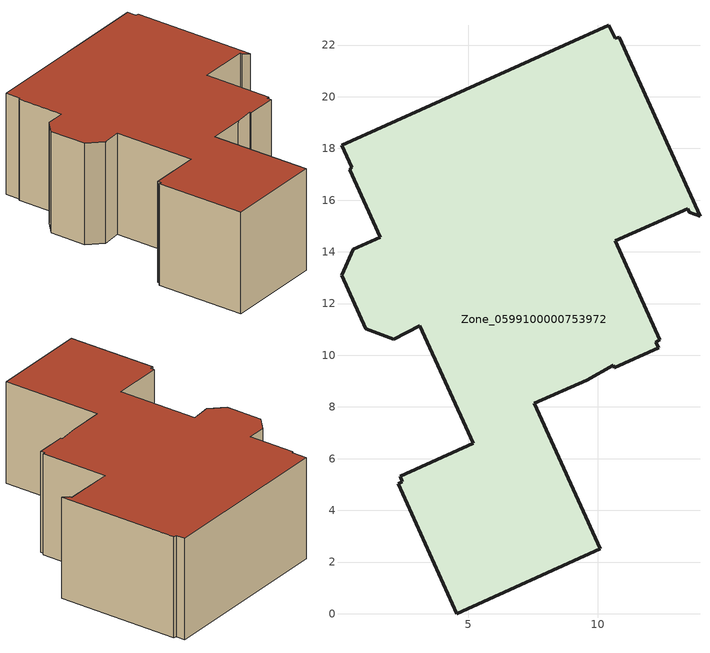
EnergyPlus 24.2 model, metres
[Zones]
Zone_0599100000753972
 floor ground (C_G): 0.54,14.1 1.58,14.57 0.41,17.18 0.48,17.27 0.11,18.13 10.43,22.77 10.67,22.26 10.84,22.3 13.96,15.37 13.54,15.53 13.48,15.67 10.67,14.42 12.39,10.59 12.24,10.51 12.35,10.28 10.65,9.52 10.61,9.61 9.58,9.04 7.55,8.14 10.1,2.51 4.55,0 2.28,5.02 2.44,5.11 2.36,5.32 5.18,6.59 3.12,11.15 2.1,10.62 1.02,11.03 0.09,13.11 z0
 wall outside (C_F): 1.58,14.57 0.54,14.1 0.09,13.11 1.02,11.03 2.1,10.62 3.12,11.15 5.18,6.59 2.36,5.32 2.44,5.11 2.28,5.02 4.55,0 10.1,2.51 7.55,8.14 9.58,9.04 10.61,9.61 10.65,9.52 12.35,10.28 12.24,10.51 12.39,10.59 10.67,14.42 13.48,15.67 13.54,15.53 13.96,15.37 10.84,22.3 10.67,22.26 10.43,22.77 0.11,18.13 0.48,17.27 0.41,17.18 1.58,14.57 z0:6.33
 roof outside (C_R): 10.61,9.61 10.65,9.52 12.35,10.28 12.24,10.51 12.39,10.59 10.67,14.42 13.48,15.67 13.54,15.53 13.96,15.37 10.84,22.3 10.67,22.26 10.43,22.77 0.11,18.13 0.48,17.27 0.41,17.18 1.58,14.57 0.54,14.1 0.09,13.11 1.02,11.03 2.1,10.62 3.12,11.15 5.18,6.59 2.36,5.32 2.44,5.11 2.28,5.02 4.55,0 10.1,2.51 7.55,8.14 9.58,9.04 z6.33
[BUILDING]
Pand.0599100000753972: North Axis=0; Terrain=City; Loads Convergence Tolerance Value=0.04; Temperature Convergence Tolerance Value=0.4; Solar Distribution=FullExterior; Maximum Number of Warmup Days=25; Minimum Number of Warmup Days=1
[Site:Location]
Rotterdam.The.Hague.AP_ZH_NLD Design_Conditions: Latitude=51.96; Longitude=4.45; Time Zone=1; Elevation=-4.5
[SITE:GROUNDTEMPERATURE:BUILDINGSURFACE]
18, 18, 18, 18, 18, 18, 18, 18, 18, 18, 18, 18
[MATERIAL] Thermal Absorptance=0.9; Solar Absorptance=0.7; Visible Absorptance=0.7
Name | Roughness | Thickness | Conductivity | Density | Specific Heat
G.D.2006-2014 | MediumSmooth | 0.15 | 0.06 | 540 | 1210
F.D.2006-2014 | Rough | 0.3 | 0.12 | 1920 | 840
R.D.2006-2014 | MediumRough | 0.2 | 0.08 | 1500 | 1000
[CONSTRUCTION]
C_G: G.D.2006-2014
C_F: F.D.2006-2014
C_R: R.D.2006-2014
[ZONE]
Zone_0599100000753972: Type=1; Multiplier=1; Ceiling Height=Autocalculate; Volume=Autocalculate; Floor Area=autocalculate; Part of Total Floor Area=Yes
[ZONEINFILTRATION:DESIGNFLOWRATE]
Infil_Zone_0599100000753972: Zone or ZoneList or Space or SpaceList=Zone_0599100000753972; Schedule=AlwaysOn; Design Flow Rate Calculation Method=Flow/Area; Flow Rate per Floor Area=0.0021; Constant Term Coefficient=1; Temperature Term Coefficient=0; Velocity Term Coefficient=0; Velocity Squared Term Coefficient=0
[HVACTEMPLATE:ZONE:IDEALLOADSAIRSYSTEM]
Zone_0599100000753972: Maximum Heating Supply Air Temperature=50; Minimum Cooling Supply Air Temperature=13; Maximum Heating Supply Air Humidity Ratio=0.0156; Minimum Cooling Supply Air Humidity Ratio=0.0077; Heating Limit=NoLimit; Cooling Limit=NoLimit; Dehumidification Control Type=ConstantSensibleHeatRatio; Cooling Sensible Heat Ratio=0.7; Dehumidification Setpoint=60; Humidification Control Type=None; Humidification Setpoint=30; Outdoor Air Method=None; Outdoor Air Flow Rate per Person=0.00944; Outdoor Air Flow Rate per Zone Floor Area=0; Outdoor Air Flow Rate per Zone=0; Demand Controlled Ventilation Type=None; Outdoor Air Economizer Type=NoEconomizer; Heat Recovery Type=None; Sensible Heat Recovery Effectiveness=0.7; Latent Heat Recovery Effectiveness=0.65
[ZONECONTROL:THERMOSTAT]
ThermostatControl_Zone_0599100000753972: Zone or ZoneList=Zone_0599100000753972; Control Type Schedule=DualSetpointControlType; Control 1=Thermostat_Zone_0599100000753972; Temperature Difference Between Cutout And Setpoint=0
[THERMOSTATSETPOINT:DUALSETPOINT]
Thermostat_Zone_0599100000753972: Heating Setpoint Temperature Schedule=HeatingSetpoint_Zone_0599100000753972; Cooling Setpoint Temperature Schedule=CoolingSetpoint_Zone_0599100000753972
[SCHEDULE:COMPACT]
HeatingSetpoint_Zone_0599100000753972: Through: 12/31, For: AllDays, Until: 24:00, 21
CoolingSetpoint_Zone_0599100000753972: Through: 12/31, For: AllDays, Until: 24:00, 24
DualSetpointControlType: Through: 12/31, For: AllDays, Until: 24:00, 4
AlwaysOn: Through: 12/31, For: AllDays, Until: 24:00, 1
